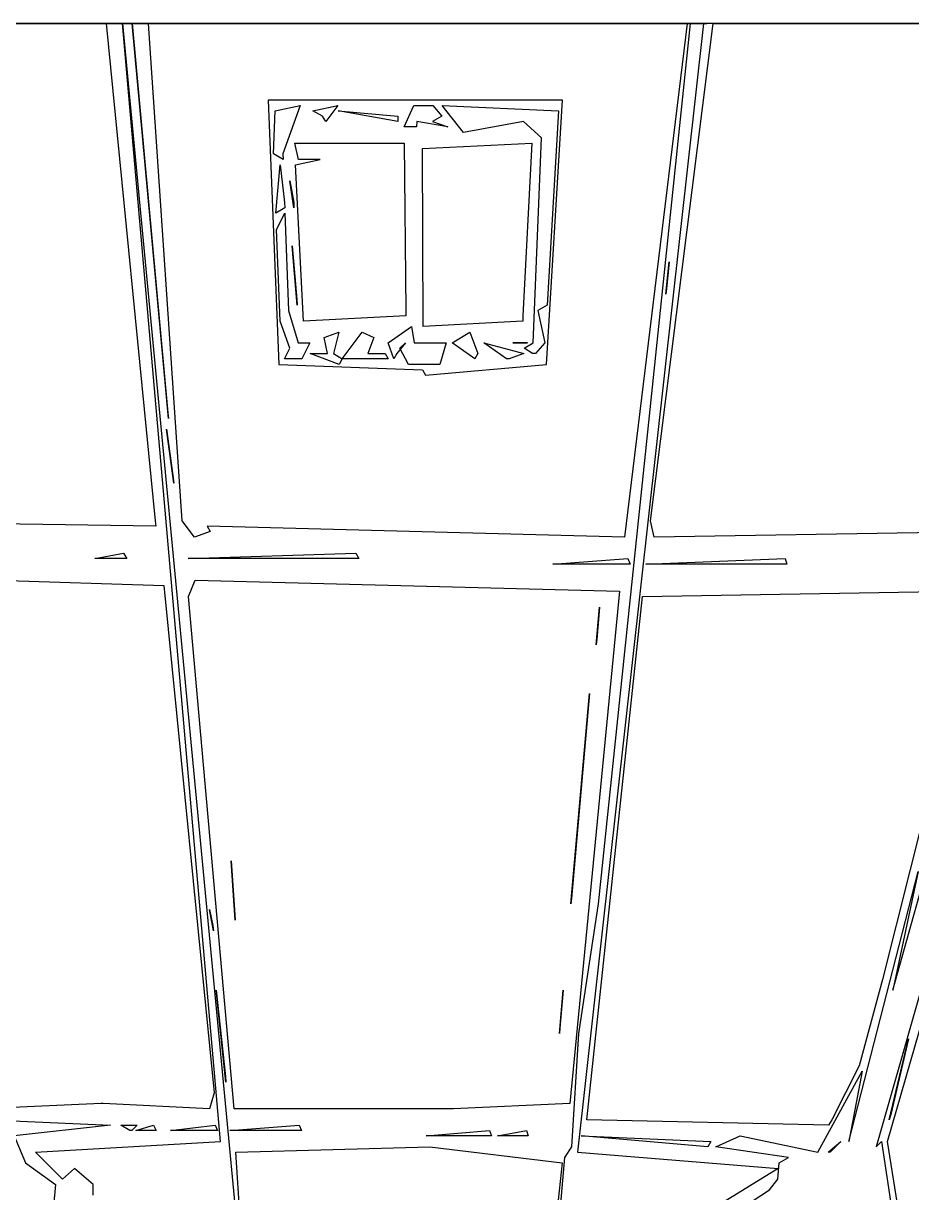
# Model space of a CAD drawing. Extents: x -11089 to 11068, y 2036 to 20000.
# Drawn here: x -2420 to 3518, y 12186 to 20000 of the extents above; entities that cross this region are included whole.
import ezdxf

# ---------------------------------------------------------------- set-up
doc = ezdxf.new("R2010")
doc.units = 0

msp = doc.modelspace()

# ---------------------------------------------------------------- linework, layer by layer
for p, q in [((-4578.9931, 20000, 1871.4286), (-1866.3194, 20000, 1871.4286)), ((-3689.2361, 20000, 2073.8095), (-1562.5, 20000, 2038.0952)), ((-2387.1528, 20000, 1895.2381), (-3559.0278, 20000, 1907.1429)), ((-1692.7083, 20000, 2228.5714), (-3276.9097, 20000, 2240.4762)), ((-2126.7361, 20000, 2121.4286), (-2777.7778, 20000, 2192.8571)), ((-2777.7778, 20000, 2192.8571), (-2170.1389, 20000, 2204.7619)), ((-2213.5417, 20000, 1907.1429), (-2408.8542, 20000, 1930.9524)), ((-2408.8542, 20000, 1930.9524), (-2322.0486, 20000, 1919.0476)), ((-2322.0486, 20000, 1919.0476), (-2387.1528, 20000, 1895.2381)), ((-2061.6319, 20000, 1942.8571), (-2213.5417, 20000, 1907.1429)), ((-2170.1389, 20000, 2204.7619), (-1584.2014, 20000, 2145.2381)), ((-1562.5, 20000, 2133.3333), (-2126.7361, 20000, 2121.4286)), ((-1822.9167, 20000, 1907.1429), (-2061.6319, 20000, 1942.8571)), ((-1888.0208, 20000, 2192.8571), (-2018.2292, 20000, 2204.7619)), ((-2018.2292, 20000, 2204.7619), (-1888.0208, 20000, 2204.7619)), ((-1605.9028, 20000, 2002.381), (-1974.8264, 20000, 1990.4762)), ((-1974.8264, 20000, 1990.4762), (-1866.3194, 20000, 1954.7619)), ((-1888.0208, 20000, 2204.7619), (-1888.0208, 20000, 2192.8571)), ((-1866.3194, 20000, 1954.7619), (-1388.8889, 20000, 1978.5714)), ((-1866.3194, 20000, 1871.4286), (-1537.9946, 16675.4808)), ((-1714.4097, 20000, 1942.8571), (-1822.9167, 20000, 1942.8571)), ((-1822.9167, 20000, 1942.8571), (-1822.9167, 20000, 1907.1429)), ((-1822.9167, 20000, 4204.7619), (-1627.6042, 20000, 4204.7619)), ((-1801.2153, 20000, 4204.7619), (-1822.9167, 20000, 4204.7619)), ((-1822.9167, 20000, 4228.5714), (-1649.3056, 20000, 4252.381)), ((-1649.3056, 20000, 4252.381), (-1822.9167, 20000, 4240.4762)), ((-1822.9167, 20000, 4240.4762), (-1822.9167, 20000, 4228.5714)), ((-1627.6042, 20000, 4204.7619), (-1801.2153, 20000, 4204.7619)), ((-1101.1681, 12528.8462), (-1757.8125, 20000, 1942.8571)), ((-1757.8125, 20000, 1942.8571), (-941.016, 11411.0577)), ((-1584.2014, 20000, 1895.2381), (-1714.4097, 20000, 1942.8571)), ((-1128.4722, 20000, 2121.4286), (-1714.4097, 20000, 2192.8571)), ((-1714.4097, 20000, 2192.8571), (-1106.7708, 20000, 2204.7619)), ((-1671.0069, 20000, 2264.2857), (-1692.7083, 20000, 2228.5714)), ((-1450.4822, 17360.5769), (-1692.7083, 20000, 1871.4286)), ((-1692.7083, 20000, 1871.4286), (-1453.4949, 17396.6346)), ((-1649.3056, 20000, 2228.5714), (-1671.0069, 20000, 2264.2857)), ((-1085.0694, 20000, 2228.5714), (-1649.3056, 20000, 2228.5714)), ((-1562.5, 20000, 2038.0952), (-1605.9028, 20000, 2002.381)), ((-1562.5, 20000, 1942.8571), (-1584.2014, 20000, 1895.2381)), ((-1357.0541, 16675.4808), (-1584.2014, 20000, 1859.5238)), ((-1584.2014, 20000, 1859.5238), (2018.2292, 20000, 1847.619)), ((-1584.2014, 20000, 2145.2381), (-1562.5, 20000, 2133.3333)), ((-368.9236, 20000, 1930.9524), (-1562.5, 20000, 1942.8571)), ((-1388.8889, 20000, 1978.5714), (-1519.0972, 20000, 2038.0952)), ((-1519.0972, 20000, 2038.0952), (-1367.1875, 20000, 2002.381)), ((-1410.5903, 20000, 4276.1905), (-1236.9792, 20000, 4276.1905)), ((-1388.8889, 20000, 4264.2857), (-1410.5903, 20000, 4276.1905)), ((-1388.8889, 20000, 4264.2857), (-1236.9792, 20000, 4276.1905)), ((-1367.1875, 20000, 4264.2857), (-1388.8889, 20000, 4264.2857)), ((-1236.9792, 20000, 4276.1905), (-1388.8889, 20000, 4264.2857)), ((-1367.1875, 20000, 2002.381), (-868.0556, 20000, 2026.1905)), ((-1236.9792, 20000, 4276.1905), (-1367.1875, 20000, 4264.2857)), ((-1128.4722, 20000, 4323.8095), (-1280.3819, 20000, 4335.7143)), ((-1280.3819, 20000, 4335.7143), (-1150.1736, 20000, 4335.7143)), ((-1150.1736, 20000, 4335.7143), (-1128.4722, 20000, 4323.8095)), ((-455.7292, 20000, 2121.4286), (-1128.4722, 20000, 2121.4286)), ((-1106.7708, 20000, 2204.7619), (-477.4306, 20000, 2133.3333)), ((-651.0417, 20000, 2169.0476), (-1085.0694, 20000, 2228.5714)), ((-868.0556, 20000, 2026.1905), (-802.9514, 20000, 2002.381)), ((-802.9514, 20000, 2002.381), (-868.0556, 20000, 1990.4762)), ((-868.0556, 20000, 1990.4762), (-781.25, 20000, 1978.5714)), ((-607.6389, 20000, 2073.8095), (-824.6528, 20000, 2073.8095)), ((-824.6528, 20000, 2073.8095), (-629.3403, 20000, 2085.7143)), ((-694.4444, 20000, 2002.381), (-802.9514, 20000, 2002.381)), ((-802.9514, 20000, 2002.381), (-716.1458, 20000, 2014.2857)), ((-781.25, 20000, 1978.5714), (-173.6111, 20000, 1966.6667)), ((-716.1458, 20000, 2550), (-781.25, 20000, 2466.6667)), ((-781.25, 20000, 2466.6667), (-629.3403, 20000, 2395.2381)), ((-737.8472, 20000, 2990.4762), (-759.5486, 20000, 2776.1905)), ((-759.5486, 20000, 2776.1905), (-694.4444, 20000, 2764.2857)), ((-672.7431, 20000, 2597.619), (-759.5486, 20000, 2573.8095)), ((-759.5486, 20000, 2573.8095), (-716.1458, 20000, 2550)), ((-672.7431, 20000, 3026.1905), (-737.8472, 20000, 2990.4762)), ((-716.1458, 20000, 2014.2857), (-694.4444, 20000, 2002.381)), ((-607.6389, 20000, 3192.8571), (-716.1458, 20000, 3145.2381)), ((-716.1458, 20000, 3145.2381), (-672.7431, 20000, 3026.1905)), ((-694.4444, 20000, 2764.2857), (-672.7431, 20000, 2597.619)), ((-607.6389, 20000, 3050), (-672.7431, 20000, 3097.619)), ((-672.7431, 20000, 3097.619), (-629.3403, 20000, 3133.3333)), ((-629.3403, 20000, 2216.6667), (-651.0417, 20000, 2169.0476)), ((-434.0278, 20000, 2407.1429), (-651.0417, 20000, 2419.0476)), ((-651.0417, 20000, 2419.0476), (-217.0139, 20000, 2419.0476)), ((-520.8333, 20000, 3311.9048), (-651.0417, 20000, 3276.1905)), ((-651.0417, 20000, 3276.1905), (-130.2083, 20000, 3252.381)), ((-542.5347, 20000, 2157.1429), (-629.3403, 20000, 2216.6667)), ((-629.3403, 20000, 2085.7143), (-607.6389, 20000, 2073.8095)), ((-629.3403, 20000, 2395.2381), (-390.625, 20000, 2383.3333)), ((-455.7292, 20000, 2835.7143), (-629.3403, 20000, 2835.7143)), ((-629.3403, 20000, 2835.7143), (-499.1319, 20000, 2871.4286)), ((-499.1319, 20000, 2871.4286), (-629.3403, 20000, 2895.2381)), ((-629.3403, 20000, 2895.2381), (-564.2361, 20000, 2919.0476)), ((-607.6389, 20000, 2942.8571), (-629.3403, 20000, 2978.5714)), ((-629.3403, 20000, 2978.5714), (-282.1181, 20000, 3002.381)), ((-629.3403, 20000, 3133.3333), (-564.2361, 20000, 3097.619)), ((694.4444, 20000, 3157.1429), (-607.6389, 20000, 3192.8571)), ((-390.625, 20000, 2383.3333), (-607.6389, 20000, 2371.4286)), ((-607.6389, 20000, 2371.4286), (-607.6389, 20000, 2240.4762)), ((-607.6389, 20000, 2240.4762), (-434.0278, 20000, 2216.6667)), ((-434.0278, 20000, 2692.8571), (-607.6389, 20000, 2692.8571)), ((-607.6389, 20000, 2692.8571), (-542.5347, 20000, 2716.6667)), ((-564.2361, 20000, 2919.0476), (-607.6389, 20000, 2942.8571)), ((-607.6389, 20000, 2942.8571), (-520.8333, 20000, 2942.8571)), ((-520.8333, 20000, 2942.8571), (-607.6389, 20000, 2942.8571)), ((-282.1181, 20000, 3050), (-607.6389, 20000, 3050)), ((-520.8333, 20000, 2323.8095), (-585.9375, 20000, 2335.7143)), ((-585.9375, 20000, 2335.7143), (-542.5347, 20000, 2371.4286)), ((-325.5208, 20000, 2621.4286), (-585.9375, 20000, 2657.1429)), ((-585.9375, 20000, 2657.1429), (-434.0278, 20000, 2692.8571)), ((-564.2361, 20000, 3097.619), (-585.9375, 20000, 3157.1429)), ((-585.9375, 20000, 3157.1429), (-390.625, 20000, 3157.1429)), ((-520.8333, 20000, 2228.5714), (-564.2361, 20000, 2264.2857)), ((-564.2361, 20000, 2264.2857), (-368.9236, 20000, 2288.0952)), ((-368.9236, 20000, 2502.381), (-564.2361, 20000, 2514.2857)), ((-564.2361, 20000, 2514.2857), (-368.9236, 20000, 2561.9048)), ((-542.5347, 20000, 2716.6667), (-564.2361, 20000, 2811.9048)), ((-564.2361, 20000, 2811.9048), (-455.7292, 20000, 2835.7143)), ((-455.7292, 20000, 3288.0952), (-564.2361, 20000, 3288.0952)), ((-564.2361, 20000, 3288.0952), (-477.4306, 20000, 3300)), ((-108.5069, 20000, 2109.5238), (-542.5347, 20000, 2157.1429)), ((-542.5347, 20000, 2371.4286), (-217.0139, 20000, 2347.619)), ((-303.8194, 20000, 2038.0952), (-520.8333, 20000, 2073.8095)), ((-520.8333, 20000, 2073.8095), (-108.5069, 20000, 2109.5238)), ((-412.3264, 20000, 2252.381), (-520.8333, 20000, 2228.5714)), ((-499.1319, 20000, 2311.9048), (-520.8333, 20000, 2323.8095)), ((65.1042, 20000, 3335.7143), (-520.8333, 20000, 3311.9048)), ((-282.1181, 20000, 2311.9048), (-499.1319, 20000, 2311.9048)), ((-499.1319, 20000, 2788.0952), (-390.625, 20000, 2800)), ((-390.625, 20000, 2800), (-499.1319, 20000, 2800)), ((-499.1319, 20000, 2800), (-499.1319, 20000, 2788.0952)), ((-477.4306, 20000, 2133.3333), (-455.7292, 20000, 2121.4286)), ((-477.4306, 20000, 3300), (-455.7292, 20000, 3288.0952)), ((-434.0278, 20000, 2216.6667), (-368.9236, 20000, 2264.2857)), ((-412.3264, 20000, 2407.1429), (-434.0278, 20000, 2407.1429)), ((-390.625, 20000, 2264.2857), (-412.3264, 20000, 2252.381)), ((-217.0139, 20000, 2419.0476), (-412.3264, 20000, 2407.1429)), ((21.7014, 20000, 2954.7619), (-412.3264, 20000, 2966.6667)), ((-412.3264, 20000, 2966.6667), (130.2083, 20000, 2954.7619)), ((-368.9236, 20000, 2288.0952), (-390.625, 20000, 2264.2857)), ((-282.1181, 20000, 2371.4286), (-390.625, 20000, 2383.3333)), ((-390.625, 20000, 2383.3333), (-217.0139, 20000, 2419.0476)), ((-282.1181, 20000, 3002.381), (-390.625, 20000, 3026.1905)), ((-390.625, 20000, 3026.1905), (-282.1181, 20000, 3050)), ((-390.625, 20000, 3157.1429), (-347.2222, 20000, 3121.4286)), ((-173.6111, 20000, 1966.6667), (-368.9236, 20000, 1930.9524)), ((1822.9167, 20000, 1930.9524), (-368.9236, 20000, 1930.9524)), ((-368.9236, 20000, 1930.9524), (-21.7014, 20000, 1990.4762)), ((-368.9236, 20000, 2264.2857), (-238.7153, 20000, 2264.2857)), ((-368.9236, 20000, 2561.9048), (-282.1181, 20000, 2526.1905)), ((-347.2222, 20000, 2514.2857), (-368.9236, 20000, 2502.381)), ((-195.3125, 20000, 2907.1429), (-368.9236, 20000, 2907.1429)), ((-368.9236, 20000, 2907.1429), (-260.4167, 20000, 2907.1429)), ((-282.1181, 20000, 2526.1905), (-347.2222, 20000, 2514.2857)), ((-347.2222, 20000, 3121.4286), (-282.1181, 20000, 3157.1429)), ((86.8056, 20000, 2740.4762), (-347.2222, 20000, 2740.4762)), ((-347.2222, 20000, 2740.4762), (108.5069, 20000, 2740.4762)), ((151.9097, 20000, 2633.3333), (-325.5208, 20000, 2621.4286)), ((-325.5208, 20000, 2657.1429), (-108.5069, 20000, 2657.1429)), ((-303.8194, 20000, 2657.1429), (-325.5208, 20000, 2657.1429)), ((2039.9306, 20000, 2050), (-303.8194, 20000, 2038.0952)), ((-217.0139, 20000, 2490.4762), (-303.8194, 20000, 2490.4762)), ((-303.8194, 20000, 2490.4762), (-195.3125, 20000, 2502.381)), ((-108.5069, 20000, 2657.1429), (-303.8194, 20000, 2657.1429)), ((-195.3125, 20000, 2228.5714), (-282.1181, 20000, 2204.7619)), ((-282.1181, 20000, 2204.7619), (-65.1042, 20000, 2228.5714)), ((-217.0139, 20000, 2347.619), (-282.1181, 20000, 2311.9048)), ((-260.4167, 20000, 2371.4286), (-282.1181, 20000, 2371.4286)), ((260.4167, 20000, 2478.5714), (-282.1181, 20000, 2550)), ((-282.1181, 20000, 2550), (86.8056, 20000, 2538.0952)), ((-282.1181, 20000, 3157.1429), (195.3125, 20000, 3133.3333)), ((-260.4167, 20000, 2907.1429), (-282.1181, 20000, 2883.3333)), ((-282.1181, 20000, 2883.3333), (-260.4167, 20000, 2871.4286)), ((-173.6111, 20000, 2288.0952), (-260.4167, 20000, 2311.9048)), ((-260.4167, 20000, 2311.9048), (-173.6111, 20000, 2323.8095)), ((-65.1042, 20000, 2395.2381), (-260.4167, 20000, 2371.4286)), ((108.5069, 20000, 2740.4762), (-260.4167, 20000, 2716.6667)), ((-260.4167, 20000, 2716.6667), (0, 20000, 2716.6667)), ((-260.4167, 20000, 2871.4286), (-195.3125, 20000, 2871.4286)), ((-195.3125, 20000, 2871.4286), (-260.4167, 20000, 2883.3333)), ((-260.4167, 20000, 2883.3333), (-195.3125, 20000, 2907.1429)), ((-260.4167, 20000, 3240.4762), (368.9236, 20000, 3240.4762)), ((-238.7153, 20000, 3240.4762), (-260.4167, 20000, 3240.4762)), ((-238.7153, 20000, 2264.2857), (-195.3125, 20000, 2228.5714)), ((-151.9097, 20000, 2228.5714), (-238.7153, 20000, 2264.2857)), ((-238.7153, 20000, 2264.2857), (-65.1042, 20000, 2252.381)), ((-130.2083, 20000, 3252.381), (-238.7153, 20000, 3240.4762)), ((-217.0139, 20000, 2419.0476), (-65.1042, 20000, 2395.2381)), ((-195.3125, 20000, 2502.381), (-217.0139, 20000, 2490.4762)), ((-108.5069, 20000, 3169.0476), (-217.0139, 20000, 3169.0476)), ((-217.0139, 20000, 3169.0476), (-130.2083, 20000, 3180.9524)), ((1041.6667, 20000, 1895.2381), (-173.6111, 20000, 1895.2381)), ((-173.6111, 20000, 1895.2381), (1019.9653, 20000, 1907.1429)), ((-65.1042, 20000, 2276.1905), (-173.6111, 20000, 2276.1905)), ((-173.6111, 20000, 2276.1905), (-173.6111, 20000, 2371.4286)), ((-173.6111, 20000, 2371.4286), (-21.7014, 20000, 2311.9048)), ((-173.6111, 20000, 2323.8095), (-151.9097, 20000, 2288.0952)), ((-151.9097, 20000, 2288.0952), (-173.6111, 20000, 2288.0952)), ((195.3125, 20000, 3073.8095), (-173.6111, 20000, 3073.8095)), ((-173.6111, 20000, 3073.8095), (21.7014, 20000, 3073.8095)), ((-173.6111, 20000, 3109.5238), (-21.7014, 20000, 3109.5238)), ((-151.9097, 20000, 3109.5238), (-173.6111, 20000, 3109.5238)), ((-43.4028, 20000, 2240.4762), (-151.9097, 20000, 2228.5714)), ((-21.7014, 20000, 3109.5238), (-151.9097, 20000, 3109.5238)), ((-130.2083, 20000, 3180.9524), (-108.5069, 20000, 3169.0476)), ((0, 20000, 2359.5238), (-108.5069, 20000, 2359.5238)), ((-108.5069, 20000, 2359.5238), (-21.7014, 20000, 2395.2381)), ((21.7014, 20000, 2585.7143), (-108.5069, 20000, 2585.7143)), ((-108.5069, 20000, 2585.7143), (0, 20000, 2597.619)), ((368.9236, 20000, 3240.4762), (-108.5069, 20000, 3276.1905)), ((-108.5069, 20000, 3276.1905), (802.9514, 20000, 3288.0952)), ((65.1042, 20000, 3038.0952), (-86.8056, 20000, 3038.0952)), ((-86.8056, 20000, 3038.0952), (-65.1042, 20000, 3026.1905)), ((-65.1042, 20000, 2228.5714), (-65.1042, 20000, 2192.8571)), ((-65.1042, 20000, 2192.8571), (173.6111, 20000, 2192.8571)), ((-65.1042, 20000, 2252.381), (-43.4028, 20000, 2240.4762)), ((-43.4028, 20000, 2288.0952), (-65.1042, 20000, 2276.1905)), ((-65.1042, 20000, 3026.1905), (65.1042, 20000, 3038.0952)), ((-21.7014, 20000, 2311.9048), (-43.4028, 20000, 2288.0952)), ((-43.4028, 20000, 2811.9048), (43.4028, 20000, 2811.9048)), ((-21.7014, 20000, 2811.9048), (-43.4028, 20000, 2811.9048)), ((-21.7014, 20000, 1990.4762), (607.6389, 20000, 1978.5714)), ((-21.7014, 20000, 2395.2381), (21.7014, 20000, 2371.4286)), ((43.4028, 20000, 2811.9048), (-21.7014, 20000, 2811.9048)), ((-21.7014, 20000, 2871.4286), (195.3125, 20000, 2895.2381)), ((0, 20000, 2883.3333), (-21.7014, 20000, 2871.4286)), ((303.8194, 20000, 2300), (0, 20000, 2288.0952)), ((0, 20000, 2288.0952), (238.7153, 20000, 2300)), ((21.7014, 20000, 2371.4286), (0, 20000, 2359.5238)), ((130.2083, 20000, 2407.1429), (0, 20000, 2407.1429)), ((0, 20000, 2407.1429), (108.5069, 20000, 2419.0476)), ((0, 20000, 2597.619), (21.7014, 20000, 2585.7143)), ((0, 20000, 2716.6667), (151.9097, 20000, 2645.2381)), ((195.3125, 20000, 2919.0476), (0, 20000, 2883.3333)), ((43.4028, 20000, 2990.4762), (21.7014, 20000, 2954.7619)), ((21.7014, 20000, 3073.8095), (43.4028, 20000, 3061.9048)), ((195.3125, 20000, 2859.5238), (43.4028, 20000, 2859.5238)), ((43.4028, 20000, 2859.5238), (195.3125, 20000, 2823.8095)), ((238.7153, 20000, 2954.7619), (43.4028, 20000, 2978.5714)), ((43.4028, 20000, 2978.5714), (173.6111, 20000, 2990.4762)), ((173.6111, 20000, 2990.4762), (43.4028, 20000, 2990.4762)), ((43.4028, 20000, 3061.9048), (195.3125, 20000, 3073.8095)), ((238.7153, 20000, 2300), (65.1042, 20000, 2347.619)), ((65.1042, 20000, 2347.619), (173.6111, 20000, 2395.2381)), ((802.9514, 20000, 3288.0952), (65.1042, 20000, 3335.7143)), ((86.8056, 20000, 2145.2381), (412.3264, 20000, 2169.0476)), ((412.3264, 20000, 2169.0476), (86.8056, 20000, 2157.1429)), ((86.8056, 20000, 2157.1429), (86.8056, 20000, 2145.2381)), ((86.8056, 20000, 2538.0952), (86.8056, 20000, 2573.8095)), ((86.8056, 20000, 2573.8095), (347.2222, 20000, 2526.1905)), ((195.3125, 20000, 2823.8095), (86.8056, 20000, 2800)), ((86.8056, 20000, 2800), (151.9097, 20000, 2788.0952)), ((151.9097, 20000, 2788.0952), (86.8056, 20000, 2740.4762)), ((108.5069, 20000, 2419.0476), (130.2083, 20000, 2407.1429)), ((130.2083, 20000, 2954.7619), (195.3125, 20000, 2919.0476)), ((151.9097, 20000, 2645.2381), (151.9097, 20000, 2633.3333)), ((260.4167, 20000, 2633.3333), (151.9097, 20000, 2633.3333)), ((151.9097, 20000, 2633.3333), (238.7153, 20000, 2645.2381)), ((195.3125, 20000, 2895.2381), (151.9097, 20000, 2954.7619)), ((151.9097, 20000, 2954.7619), (238.7153, 20000, 2954.7619)), ((282.1181, 20000, 1990.4762), (173.6111, 20000, 1990.4762)), ((173.6111, 20000, 1990.4762), (564.2361, 20000, 2002.381)), ((173.6111, 20000, 2192.8571), (195.3125, 20000, 2252.381)), ((303.8194, 20000, 2264.2857), (173.6111, 20000, 2264.2857)), ((173.6111, 20000, 2264.2857), (282.1181, 20000, 2276.1905)), ((173.6111, 20000, 2395.2381), (347.2222, 20000, 2359.5238)), ((282.1181, 20000, 2764.2857), (173.6111, 20000, 2788.0952)), ((173.6111, 20000, 2788.0952), (195.3125, 20000, 2859.5238)), ((325.5208, 20000, 2657.1429), (173.6111, 20000, 2657.1429)), ((173.6111, 20000, 2657.1429), (303.8194, 20000, 2669.0476)), ((195.3125, 20000, 2252.381), (390.625, 20000, 2228.5714)), ((195.3125, 20000, 3133.3333), (282.1181, 20000, 3169.0476)), ((260.4167, 20000, 2728.5714), (195.3125, 20000, 2752.381)), ((195.3125, 20000, 2752.381), (260.4167, 20000, 2740.4762)), ((238.7153, 20000, 2645.2381), (260.4167, 20000, 2633.3333)), ((347.2222, 20000, 2359.5238), (260.4167, 20000, 2347.619)), ((260.4167, 20000, 2347.619), (303.8194, 20000, 2311.9048)), ((347.2222, 20000, 2526.1905), (260.4167, 20000, 2490.4762)), ((260.4167, 20000, 2490.4762), (260.4167, 20000, 2478.5714)), ((282.1181, 20000, 3169.0476), (260.4167, 20000, 3073.8095)), ((260.4167, 20000, 3073.8095), (303.8194, 20000, 3133.3333)), ((368.9236, 20000, 2942.8571), (260.4167, 20000, 2871.4286)), ((260.4167, 20000, 2871.4286), (347.2222, 20000, 2835.7143)), ((260.4167, 20000, 2740.4762), (260.4167, 20000, 2728.5714)), ((303.8194, 20000, 1990.4762), (282.1181, 20000, 1990.4762)), ((282.1181, 20000, 2276.1905), (303.8194, 20000, 2264.2857)), ((347.2222, 20000, 2835.7143), (282.1181, 20000, 2764.2857)), ((564.2361, 20000, 2002.381), (303.8194, 20000, 1990.4762)), ((303.8194, 20000, 2311.9048), (303.8194, 20000, 2300)), ((303.8194, 20000, 3133.3333), (781.25, 20000, 3169.0476)), ((434.0278, 20000, 2859.5238), (303.8194, 20000, 2907.1429)), ((303.8194, 20000, 2907.1429), (520.8333, 20000, 2930.9524)), ((303.8194, 20000, 2669.0476), (325.5208, 20000, 2657.1429)), ((434.0278, 20000, 3038.0952), (303.8194, 20000, 3038.0952)), ((303.8194, 20000, 3038.0952), (325.5208, 20000, 3026.1905)), ((347.2222, 20000, 2704.7619), (325.5208, 20000, 2788.0952)), ((325.5208, 20000, 2788.0952), (390.625, 20000, 2835.7143)), ((390.625, 20000, 2835.7143), (325.5208, 20000, 2847.619)), ((325.5208, 20000, 2847.619), (434.0278, 20000, 2859.5238)), ((325.5208, 20000, 3026.1905), (434.0278, 20000, 3038.0952)), ((824.6528, 20000, 3252.381), (347.2222, 20000, 3216.6667)), ((347.2222, 20000, 3216.6667), (824.6528, 20000, 3180.9524)), ((585.9375, 20000, 2359.5238), (347.2222, 20000, 2371.4286)), ((347.2222, 20000, 2371.4286), (499.1319, 20000, 2430.9524)), ((434.0278, 20000, 2490.4762), (347.2222, 20000, 2502.381)), ((347.2222, 20000, 2502.381), (585.9375, 20000, 2502.381)), ((607.6389, 20000, 2680.9524), (347.2222, 20000, 2704.7619)), ((520.8333, 20000, 2930.9524), (368.9236, 20000, 2942.8571)), ((390.625, 20000, 2228.5714), (434.0278, 20000, 2264.2857)), ((390.625, 20000, 2966.6667), (499.1319, 20000, 2966.6667)), ((499.1319, 20000, 2966.6667), (390.625, 20000, 2978.5714)), ((390.625, 20000, 2978.5714), (390.625, 20000, 2966.6667)), ((520.8333, 20000, 2276.1905), (412.3264, 20000, 2276.1905)), ((412.3264, 20000, 2276.1905), (499.1319, 20000, 2288.0952)), ((477.4306, 20000, 2323.8095), (412.3264, 20000, 2323.8095)), ((412.3264, 20000, 2323.8095), (499.1319, 20000, 2323.8095)), ((434.0278, 20000, 2264.2857), (520.8333, 20000, 2252.381)), ((455.7292, 20000, 2490.4762), (434.0278, 20000, 2490.4762)), ((499.1319, 20000, 2454.7619), (455.7292, 20000, 2466.6667)), ((455.7292, 20000, 2466.6667), (607.6389, 20000, 2466.6667)), ((585.9375, 20000, 2502.381), (455.7292, 20000, 2490.4762)), ((651.0417, 20000, 2800), (455.7292, 20000, 2811.9048)), ((455.7292, 20000, 2811.9048), (499.1319, 20000, 2800)), ((499.1319, 20000, 2323.8095), (477.4306, 20000, 2323.8095)), ((564.2361, 20000, 2395.2381), (477.4306, 20000, 2383.3333)), ((477.4306, 20000, 2383.3333), (607.6389, 20000, 2371.4286)), ((933.1597, 20000, 2526.1905), (477.4306, 20000, 2561.9048)), ((477.4306, 20000, 2561.9048), (1063.3681, 20000, 2573.8095)), ((520.8333, 20000, 2252.381), (499.1319, 20000, 2204.7619)), ((499.1319, 20000, 2204.7619), (564.2361, 20000, 2276.1905)), ((499.1319, 20000, 2288.0952), (520.8333, 20000, 2276.1905)), ((499.1319, 20000, 2430.9524), (564.2361, 20000, 2395.2381)), ((520.8333, 20000, 2454.7619), (499.1319, 20000, 2454.7619)), ((585.9375, 20000, 2645.2381), (499.1319, 20000, 2657.1429)), ((499.1319, 20000, 2657.1429), (607.6389, 20000, 2680.9524)), ((499.1319, 20000, 2800), (520.8333, 20000, 2788.0952)), ((607.6389, 20000, 2466.6667), (520.8333, 20000, 2454.7619)), ((520.8333, 20000, 2788.0952), (651.0417, 20000, 2800)), ((868.0556, 20000, 2847.619), (542.5347, 20000, 2847.619)), ((542.5347, 20000, 2847.619), (976.5625, 20000, 2847.619)), ((1063.3681, 20000, 2633.3333), (542.5347, 20000, 2621.4286)), ((542.5347, 20000, 2621.4286), (585.9375, 20000, 2645.2381)), ((542.5347, 20000, 2752.381), (737.8472, 20000, 2740.4762)), ((564.2361, 20000, 2752.381), (542.5347, 20000, 2752.381)), ((564.2361, 20000, 2276.1905), (868.0556, 20000, 2240.4762)), ((672.7431, 20000, 2335.7143), (564.2361, 20000, 2335.7143)), ((564.2361, 20000, 2335.7143), (651.0417, 20000, 2347.619)), ((737.8472, 20000, 2740.4762), (564.2361, 20000, 2752.381)), ((868.0556, 20000, 2240.4762), (585.9375, 20000, 2157.1429)), ((585.9375, 20000, 2157.1429), (607.6389, 20000, 2145.2381)), ((607.6389, 20000, 2371.4286), (585.9375, 20000, 2359.5238)), ((672.7431, 20000, 2442.8571), (585.9375, 20000, 2442.8571)), ((585.9375, 20000, 2442.8571), (759.5486, 20000, 2454.7619)), ((585.9375, 20000, 3061.9048), (716.1458, 20000, 3061.9048)), ((607.6389, 20000, 3061.9048), (585.9375, 20000, 3061.9048)), ((607.6389, 20000, 1978.5714), (781.25, 20000, 2014.2857)), ((607.6389, 20000, 2145.2381), (1171.875, 20000, 2180.9524)), ((737.8472, 20000, 2335.7143), (607.6389, 20000, 2359.5238)), ((607.6389, 20000, 2359.5238), (889.7569, 20000, 2395.2381)), ((954.8611, 20000, 2490.4762), (607.6389, 20000, 2490.4762)), ((607.6389, 20000, 2490.4762), (781.25, 20000, 2502.381)), ((716.1458, 20000, 3061.9048), (607.6389, 20000, 3061.9048)), ((1150.1736, 20000, 3121.4286), (629.3403, 20000, 3109.5238)), ((629.3403, 20000, 3109.5238), (1063.3681, 20000, 3085.7143)), ((651.0417, 20000, 2347.619), (672.7431, 20000, 2335.7143)), ((716.1458, 20000, 2264.2857), (672.7431, 20000, 2323.8095)), ((672.7431, 20000, 2323.8095), (737.8472, 20000, 2335.7143)), ((694.4444, 20000, 2442.8571), (672.7431, 20000, 2442.8571)), ((824.6528, 20000, 3180.9524), (694.4444, 20000, 3157.1429)), ((759.5486, 20000, 2454.7619), (694.4444, 20000, 2442.8571)), ((781.25, 20000, 2502.381), (694.4444, 20000, 2526.1905)), ((694.4444, 20000, 2526.1905), (998.2639, 20000, 2514.2857)), ((889.7569, 20000, 2609.5238), (694.4444, 20000, 2609.5238)), ((694.4444, 20000, 2609.5238), (868.0556, 20000, 2621.4286)), ((824.6528, 20000, 2300), (716.1458, 20000, 2264.2857)), ((824.6528, 20000, 2157.1429), (716.1458, 20000, 2169.0476)), ((716.1458, 20000, 2169.0476), (802.9514, 20000, 2216.6667)), ((1085.0694, 20000, 3157.1429), (737.8472, 20000, 3133.3333)), ((737.8472, 20000, 3133.3333), (1150.1736, 20000, 3121.4286)), ((976.5625, 20000, 2847.619), (737.8472, 20000, 2811.9048)), ((737.8472, 20000, 2811.9048), (976.5625, 20000, 2811.9048)), ((954.8611, 20000, 2442.8571), (759.5486, 20000, 2442.8571)), ((759.5486, 20000, 2442.8571), (933.1597, 20000, 2454.7619)), ((781.25, 20000, 2014.2857), (2061.6319, 20000, 2038.0952)), ((781.25, 20000, 3169.0476), (1085.0694, 20000, 3157.1429)), ((911.4583, 20000, 2359.5238), (802.9514, 20000, 2335.7143)), ((802.9514, 20000, 2335.7143), (998.2639, 20000, 2288.0952)), ((802.9514, 20000, 2216.6667), (889.7569, 20000, 2192.8571)), ((802.9514, 20000, 3050), (933.1597, 20000, 3050)), ((824.6528, 20000, 3061.9048), (802.9514, 20000, 3050)), ((1063.3681, 20000, 2264.2857), (824.6528, 20000, 2300)), ((1106.7708, 20000, 3240.4762), (824.6528, 20000, 3252.381)), ((868.0556, 20000, 2192.8571), (824.6528, 20000, 2157.1429)), ((933.1597, 20000, 3050), (824.6528, 20000, 3061.9048)), ((1019.9653, 20000, 3192.8571), (824.6528, 20000, 3204.7619)), ((824.6528, 20000, 3204.7619), (1106.7708, 20000, 3192.8571)), ((933.1597, 20000, 2204.7619), (846.3542, 20000, 2228.5714)), ((846.3542, 20000, 2228.5714), (1019.9653, 20000, 2228.5714)), ((998.2639, 20000, 2252.381), (846.3542, 20000, 2264.2857)), ((846.3542, 20000, 2264.2857), (976.5625, 20000, 2264.2857)), ((998.2639, 20000, 2764.2857), (846.3542, 20000, 2752.381)), ((846.3542, 20000, 2752.381), (1041.6667, 20000, 2752.381)), ((2148.4375, 20000, 2002.381), (868.0556, 20000, 1990.4762)), ((868.0556, 20000, 1990.4762), (1193.5764, 20000, 1954.7619)), ((1171.875, 20000, 2180.9524), (868.0556, 20000, 2157.1429)), ((868.0556, 20000, 2157.1429), (933.1597, 20000, 2204.7619)), ((889.7569, 20000, 2192.8571), (868.0556, 20000, 2192.8571)), ((868.0556, 20000, 2621.4286), (889.7569, 20000, 2609.5238)), ((998.2639, 20000, 2883.3333), (868.0556, 20000, 2847.619)), ((889.7569, 20000, 2395.2381), (911.4583, 20000, 2359.5238)), ((889.7569, 20000, 3300), (1019.9653, 20000, 3300)), ((911.4583, 20000, 3300), (889.7569, 20000, 3300)), ((1019.9653, 20000, 2311.9048), (911.4583, 20000, 2323.8095)), ((911.4583, 20000, 2323.8095), (1171.875, 20000, 2347.619)), ((1063.3681, 20000, 2609.5238), (911.4583, 20000, 2609.5238)), ((911.4583, 20000, 2609.5238), (1041.6667, 20000, 2621.4286)), ((1019.9653, 20000, 2716.6667), (911.4583, 20000, 2716.6667)), ((911.4583, 20000, 2716.6667), (1019.9653, 20000, 2716.6667)), ((1019.9653, 20000, 3300), (911.4583, 20000, 3300)), ((998.2639, 20000, 2371.4286), (933.1597, 20000, 2419.0476)), ((933.1597, 20000, 2419.0476), (1128.4722, 20000, 2419.0476)), ((933.1597, 20000, 2454.7619), (954.8611, 20000, 2442.8571)), ((998.2639, 20000, 2454.7619), (933.1597, 20000, 2466.6667)), ((933.1597, 20000, 2466.6667), (1041.6667, 20000, 2478.5714)), ((1063.3681, 20000, 2573.8095), (933.1597, 20000, 2538.0952)), ((933.1597, 20000, 2538.0952), (933.1597, 20000, 2526.1905)), ((976.5625, 20000, 2490.4762), (954.8611, 20000, 2490.4762)), ((976.5625, 20000, 2264.2857), (998.2639, 20000, 2252.381)), ((998.2639, 20000, 2514.2857), (976.5625, 20000, 2490.4762)), ((1085.0694, 20000, 3014.2857), (976.5625, 20000, 2990.4762)), ((976.5625, 20000, 2990.4762), (1085.0694, 20000, 2954.7619)), ((976.5625, 20000, 2811.9048), (998.2639, 20000, 2764.2857)), ((998.2639, 20000, 2288.0952), (1019.9653, 20000, 2311.9048)), ((1063.3681, 20000, 2383.3333), (998.2639, 20000, 2371.4286)), ((1019.9653, 20000, 2454.7619), (998.2639, 20000, 2454.7619)), ((1041.6667, 20000, 2847.619), (998.2639, 20000, 2883.3333)), ((1019.9653, 20000, 1907.1429), (1041.6667, 20000, 1895.2381)), ((1019.9653, 20000, 2228.5714), (1063.3681, 20000, 2264.2857)), ((1171.875, 20000, 2347.619), (1019.9653, 20000, 2347.619)), ((1019.9653, 20000, 2347.619), (1063.3681, 20000, 2383.3333)), ((1019.9653, 20000, 2145.2381), (1171.875, 20000, 2157.1429)), ((1041.6667, 20000, 2145.2381), (1019.9653, 20000, 2145.2381)), ((1041.6667, 20000, 2478.5714), (1019.9653, 20000, 2454.7619)), ((1063.3681, 20000, 3085.7143), (1019.9653, 20000, 3050)), ((1019.9653, 20000, 3050), (1085.0694, 20000, 3014.2857)), ((1041.6667, 20000, 2752.381), (1019.9653, 20000, 2716.6667)), ((1019.9653, 20000, 2716.6667), (1063.3681, 20000, 2633.3333)), ((1041.6667, 20000, 3192.8571), (1019.9653, 20000, 3192.8571)), ((1171.875, 20000, 2157.1429), (1041.6667, 20000, 2145.2381)), ((1041.6667, 20000, 2621.4286), (1063.3681, 20000, 2609.5238)), ((1085.0694, 20000, 2954.7619), (1041.6667, 20000, 2847.619)), ((1106.7708, 20000, 3192.8571), (1041.6667, 20000, 3192.8571)), ((1215.2778, 20000, 3169.0476), (1106.7708, 20000, 3240.4762)), ((1388.8889, 20000, 1895.2381), (1128.4722, 20000, 1895.2381)), ((1128.4722, 20000, 1895.2381), (1367.1875, 20000, 1907.1429)), ((1128.4722, 20000, 2419.0476), (1193.5764, 20000, 2466.6667)), ((1193.5764, 20000, 2466.6667), (1150.1736, 20000, 2502.381)), ((1150.1736, 20000, 2502.381), (1215.2778, 20000, 2669.0476)), ((1215.2778, 20000, 2669.0476), (1150.1736, 20000, 2704.7619)), ((1150.1736, 20000, 2704.7619), (1215.2778, 20000, 2800)), ((1193.5764, 20000, 1954.7619), (1671.0069, 20000, 1978.5714)), ((1215.2778, 20000, 2800), (1215.2778, 20000, 3169.0476)), ((1280.3819, 20000, 4430.9524), (1388.8889, 20000, 4442.8571)), ((1302.0833, 20000, 4442.8571), (1280.3819, 20000, 4430.9524)), ((2126.7361, 20000, 1942.8571), (1284.0597, 12456.7308)), ((1388.8889, 20000, 4442.8571), (1302.0833, 20000, 4442.8571)), ((1367.1875, 20000, 1907.1429), (1388.8889, 20000, 1895.2381)), ((1424.404, 14115.3846), (2039.9306, 20000, 1859.5238)), ((2018.2292, 20000, 1847.619), (1599.9245, 16567.3077)), ((1671.0069, 20000, 1978.5714), (1757.8125, 20000, 1942.8571)), ((1757.8125, 20000, 1942.8571), (1888.0208, 20000, 1978.5714)), ((1773.2174, 16675.4808), (2191.8403, 20000, 1847.619)), ((2039.9306, 20000, 1895.2381), (1822.9167, 20000, 1930.9524)), ((1888.0208, 20000, 1978.5714), (2039.9306, 20000, 1907.1429)), ((2170.1389, 20000, 1978.5714), (2039.9306, 20000, 2050)), ((2039.9306, 20000, 1859.5238), (2083.3333, 20000, 1835.7143)), ((2039.9306, 20000, 1907.1429), (2039.9306, 20000, 1895.2381)), ((2061.6319, 20000, 2038.0952), (2148.4375, 20000, 2002.381)), ((2083.3333, 20000, 1835.7143), (2126.7361, 20000, 1942.8571)), ((2083.3333, 20000, 1645.2381), (2083.3333, 20000, 1716.6667)), ((2083.3333, 20000, 1716.6667), (2083.3333, 20000, 1657.1429)), ((2083.3333, 20000, 1657.1429), (2083.3333, 20000, 1645.2381)), ((2256.9444, 20000, 1990.4762), (2170.1389, 20000, 1978.5714)), ((2191.8403, 20000, 1847.619), (4926.2153, 20000, 1871.4286)), ((2712.6736, 20000, 2085.7143), (2191.8403, 20000, 2050)), ((2191.8403, 20000, 2050), (3320.3125, 20000, 2026.1905)), ((2300.3472, 20000, 1942.8571), (2256.9444, 20000, 1990.4762)), ((2430.5556, 20000, 1942.8571), (2300.3472, 20000, 1942.8571)), ((2517.3611, 20000, 1990.4762), (2430.5556, 20000, 1942.8571)), ((2582.4653, 20000, 1907.1429), (2473.9583, 20000, 1930.9524)), ((2473.9583, 20000, 1930.9524), (2517.3611, 20000, 1990.4762)), ((4861.1111, 20000, 1930.9524), (2582.4653, 20000, 1907.1429)), ((3125, 20000, 2085.7143), (2712.6736, 20000, 2085.7143)), ((2907.9861, 20000, 4728.5714), (3038.1944, 20000, 4728.5714)), ((2929.6875, 20000, 4728.5714), (2907.9861, 20000, 4728.5714)), ((3515.625, 20000, 1978.5714), (2929.6875, 20000, 1978.5714)), ((2929.6875, 20000, 1978.5714), (3407.1181, 20000, 1954.7619)), ((3038.1944, 20000, 4728.5714), (2929.6875, 20000, 4728.5714)), ((3450.5208, 20000, 2073.8095), (3125, 20000, 2050)), ((3125, 20000, 2050), (3125, 20000, 2085.7143)), ((5425.3472, 20000, 1919.0476), (3280.4414, 12492.7885)), ((3320.3125, 20000, 2026.1905), (3342.0139, 20000, 2014.2857)), ((3342.0139, 20000, 2014.2857), (5034.7222, 20000, 2014.2857)), ((5143.2292, 20000, 2061.9048), (3363.7153, 20000, 2085.7143)), ((3363.7153, 20000, 2085.7143), (3450.5208, 20000, 2073.8095)), ((3407.1181, 20000, 1954.7619), (3428.8194, 20000, 1942.8571)), ((3428.8194, 20000, 1942.8571), (3428.8194, 20000, 1978.5714)), ((3428.8194, 20000, 1978.5714), (3515.625, 20000, 1978.5714)), ((1184.1655, 19487.9808), (-782.3951, 19487.9808)), ((-782.3951, 19487.9808), (-711.4613, 17721.1538)), ((1076.8062, 17721.1538), (1184.1655, 19487.9808)), ((-747.1642, 19127.4038), (-737.3647, 19415.8654)), ((-737.3647, 19415.8654), (-569.8806, 19451.9231)), ((-569.8806, 19451.9231), (-684.9005, 19127.4038)), ((-484.5539, 19415.8654), (-316.6003, 19451.9231)), ((-420.5687, 19379.8077), (-484.5539, 19415.8654)), ((-398.7969, 19343.75), (-420.5687, 19379.8077)), ((-316.6003, 19451.9231), (-398.7969, 19343.75)), ((83.9572, 19343.75), (-316.0134, 19415.8654)), ((-316.0134, 19415.8654), (84.1137, 19379.8077)), ((84.1137, 19379.8077), (83.9572, 19343.75)), ((125.7011, 19307.6923), (189.9602, 19451.9231)), ((189.9602, 19451.9231), (316.6003, 19451.9231)), ((378.5119, 19379.8077), (314.8397, 19343.75)), ((316.6003, 19451.9231), (378.5119, 19379.8077)), ((522.7765, 19271.6346), (379.9204, 19451.9231)), ((379.9204, 19451.9231), (1158.7159, 19415.8654)), ((1158.7159, 19415.8654), (1081.2482, 18117.7885)), ((209.5019, 19307.6923), (125.7011, 19307.6923)), ((209.8931, 19343.75), (209.5019, 19307.6923)), ((419.0037, 19307.6923), (209.8931, 19343.75)), ((314.8397, 19343.75), (419.0037, 19307.6923)), ((923.5297, 19343.75), (522.7765, 19271.6346)), ((1043.5968, 19235.5769), (923.5297, 19343.75)), ((988.6443, 17865.3846), (1043.5968, 19235.5769)), ((-580.0322, 19091.3462), (-604.1515, 19199.5192)), ((-604.1515, 19199.5192), (124.9969, 19199.5192)), ((124.9969, 19199.5192), (137.3395, 18081.7308)), ((249.5242, 19163.4615), (979.1421, 19199.5192)), ((253.5333, 17973.5577), (249.5242, 19163.4615)), ((979.1421, 19199.5192), (920.298, 18045.6731)), ((-683.6094, 19091.3462), (-747.1642, 19127.4038)), ((-684.9005, 19127.4038), (-683.6094, 19091.3462)), ((-599.613, 19055.2885), (-435.0242, 19091.3462)), ((-435.0242, 19091.3462), (-580.0322, 19091.3462)), ((-731.6707, 18730.7692), (-702.9946, 19055.2885)), ((-702.9946, 19055.2885), (-673.2804, 18802.8846)), ((-547.1671, 18009.6154), (-599.613, 19055.2885)), ((-610.8993, 18766.8269), (-637.327, 18947.1154)), ((-637.327, 18947.1154), (-612.0731, 18802.8846)), ((-671.9892, 18766.8269), (-731.6707, 18730.7692)), ((-673.2804, 18802.8846), (-671.9892, 18766.8269)), ((-612.0731, 18802.8846), (-610.8993, 18766.8269)), ((-727.4452, 18622.5962), (-670.6981, 18730.7692)), ((-670.6981, 18730.7692), (-647.4578, 18081.7308)), ((-703.5006, 18009.6154), (-727.4452, 18622.5962)), ((-589.7718, 18117.7885), (-622.7725, 18514.4231)), ((-622.7725, 18514.4231), (-590.9455, 18153.8462)), ((1875.0443, 18189.9038), (1897.3456, 18406.25)), ((1897.3456, 18406.25), (1878.7612, 18225.9615)), ((1878.7612, 18225.9615), (1875.0443, 18189.9038)), ((-590.9455, 18153.8462), (-589.7718, 18117.7885)), ((-647.4578, 18081.7308), (-581.5555, 17865.3846)), ((137.3395, 18081.7308), (137.0657, 18045.6731)), ((1081.2482, 18117.7885), (1020.2365, 18081.7308)), ((1020.2365, 18081.7308), (1066.1851, 17865.3846)), ((-638.4199, 17829.3269), (-703.5006, 18009.6154)), ((137.0657, 18045.6731), (-547.1671, 18009.6154)), ((19.3852, 17865.3846), (175.523, 17973.5577)), ((175.523, 17973.5577), (193.8518, 17865.3846)), ((918.4591, 18009.6154), (253.5333, 17973.5577)), ((920.298, 18045.6731), (918.4591, 18009.6154)), ((-407.9105, 17901.4423), (-311.4149, 17937.5)), ((-386.1387, 17793.2692), (-407.9105, 17901.4423)), ((-311.4149, 17937.5), (-347.5248, 17793.2692)), ((-289.0171, 17757.2115), (-155.7075, 17937.5)), ((-155.7075, 17937.5), (-77.6972, 17901.4423)), ((-77.6972, 17901.4423), (-115.8416, 17793.2692)), ((445.8592, 17865.3846), (564.4396, 17937.5)), ((564.4396, 17937.5), (617.8218, 17793.2692)), ((-674.3733, 17757.2115), (-638.4199, 17829.3269)), ((-581.5555, 17865.3846), (-504.0148, 17865.3846)), ((-504.0148, 17865.3846), (-540.5941, 17793.2692)), ((57.8034, 17757.2115), (19.3852, 17865.3846)), ((135.6963, 17865.3846), (77.2277, 17793.2692)), ((96.7303, 17829.3269), (135.6963, 17865.3846)), ((153.8295, 17721.1538), (96.7303, 17829.3269)), ((193.8518, 17865.3846), (407.0888, 17865.3846)), ((407.0888, 17865.3846), (365.345, 17721.1538)), ((597.302, 17757.2115), (445.8592, 17865.3846)), ((809.2479, 17757.2115), (659.0962, 17865.3846)), ((659.0962, 17865.3846), (926.7328, 17793.2692)), ((930.4888, 17865.3846), (852.9481, 17865.3846)), ((852.9481, 17865.3846), (949.874, 17865.3846)), ((928.6108, 17829.3269), (988.6443, 17865.3846)), ((984.6536, 17793.2692), (928.6108, 17829.3269)), ((949.874, 17865.3846), (930.4888, 17865.3846)), ((1066.1851, 17865.3846), (1003.9605, 17793.2692)), ((-558.7664, 17757.2115), (-674.3733, 17757.2115)), ((-540.5941, 17793.2692), (-558.7664, 17757.2115)), ((-307.6589, 17721.1538), (-501.9803, 17793.2692)), ((-501.9803, 17793.2692), (-386.1387, 17793.2692)), ((-347.5248, 17793.2692), (-289.0171, 17757.2115)), ((-289.0171, 17757.2115), (-307.6589, 17721.1538)), ((19.2678, 17757.2115), (-289.0171, 17757.2115)), ((-115.8416, 17793.2692), (0, 17793.2692)), ((0, 17793.2692), (19.2678, 17757.2115)), ((77.2277, 17793.2692), (57.8034, 17757.2115)), ((617.8218, 17793.2692), (597.302, 17757.2115)), ((828.5157, 17757.2115), (809.2479, 17757.2115)), ((926.7328, 17793.2692), (828.5157, 17757.2115)), ((1003.9605, 17793.2692), (984.6536, 17793.2692)), ((-711.4613, 17721.1538), (249.4642, 17685.0962)), ((365.345, 17721.1538), (153.8295, 17721.1538)), ((249.4642, 17685.0962), (268.1061, 17649.0385)), ((268.1061, 17649.0385), (1076.8062, 17721.1538)), ((-1453.4949, 17396.6346), (-1450.4822, 17360.5769)), ((-1414.3306, 16927.8846), (-1463.2161, 17288.4615)), ((-1463.2161, 17288.4615), (-1417.3433, 16963.9423)), ((-1417.3433, 16963.9423), (-1414.3306, 16927.8846)), ((-1534.669, 16639.4231), (-3745.4693, 16675.4808)), ((-1537.9946, 16675.4808), (-1534.669, 16639.4231)), ((-1276.3442, 16567.3077), (-1357.0541, 16675.4808)), ((1797.6679, 16567.3077), (1773.2174, 16675.4808)), ((-1171.0273, 16603.3654), (-1276.3442, 16567.3077)), ((1599.9245, 16567.3077), (-1191.6254, 16639.4231)), ((-1191.6254, 16639.4231), (-1171.0273, 16603.3654)), ((4035.5402, 16603.3654), (1797.6679, 16567.3077)), ((-1942.3995, 16423.0769), (-1750.2118, 16459.1346)), ((-1728.5574, 16423.0769), (-1942.3995, 16423.0769)), ((-1750.2118, 16459.1346), (-1728.5574, 16423.0769)), ((-1318.6932, 16423.0769), (-196.4523, 16459.1346)), ((-178.2018, 16423.0769), (-1318.6932, 16423.0769)), ((-196.4523, 16459.1346), (-178.2018, 16423.0769)), ((1120.2064, 16387.0192), (1621.6363, 16423.0769)), ((1621.6363, 16423.0769), (1635.857, 16387.0192)), ((1742.5433, 16387.0192), (2673.0268, 16423.0769)), ((2673.0268, 16423.0769), (2684.9391, 16387.0192)), ((1635.857, 16387.0192), (1120.2064, 16387.0192)), ((2684.9391, 16387.0192), (1742.5433, 16387.0192)), ((-3646.7776, 16314.9038), (-1480.4625, 16242.7885)), ((-1315.9727, 16170.6731), (-1271.7849, 16278.8462)), ((-1271.7849, 16278.8462), (1565.1031, 16206.7308)), ((-1480.4625, 16242.7885), (-1143.6371, 12853.3654)), ((1565.1031, 16206.7308), (1234.3004, 12781.25)), ((1719.5377, 16170.6731), (3921.5505, 16206.7308)), ((-1009.5476, 12745.1923), (-1315.9727, 16170.6731)), ((1347.6145, 12673.0769), (1719.5377, 16170.6731)), ((1409.9225, 15846.1538), (1432.3804, 16098.5577)), ((1432.3804, 16098.5577), (1413.1308, 15882.2115)), ((3357.883, 12528.8462), (4394.3017, 16134.6154)), ((1413.1308, 15882.2115), (1409.9225, 15846.1538)), ((3903.5686, 15918.2692), (3322.8948, 13610.5769)), ((1240.61, 14115.3846), (1364.2062, 15521.6346)), ((1364.2062, 15521.6346), (1243.7791, 14151.4423)), ((3393.4295, 13538.4615), (3714.5266, 14692.3077)), ((-1003.1206, 14007.2115), (-1031.5254, 14403.8462)), ((-1031.5254, 14403.8462), (-1005.7029, 14043.2692)), ((3099.5843, 12528.8462), (3561.1614, 14331.7308)), ((3561.1614, 14331.7308), (3393.4295, 13538.4615)), ((1243.7791, 14151.4423), (1240.61, 14115.3846)), ((-1149.1616, 13935.0962), (-1176.3327, 14079.3269)), ((-1176.3327, 14079.3269), (-1152.1351, 13971.1538)), ((1293.9453, 13250), (1424.404, 14115.3846)), ((-1005.7029, 14043.2692), (-1003.1206, 14007.2115)), ((-1152.1351, 13971.1538), (-1149.1616, 13935.0962)), ((3322.8948, 13610.5769), (3167.902, 13033.6538)), ((-1065.9034, 12925.4808), (-1131.1432, 13538.4615)), ((-1131.1432, 13538.4615), (-1068.8769, 12961.5385)), ((1164.5508, 13250), (1189.9038, 13538.4615)), ((1189.9038, 13538.4615), (1167.7199, 13286.0577)), ((1167.7199, 13286.0577), (1164.5508, 13250)), ((1247.11, 12492.7885), (1293.9453, 13250)), ((3369.0363, 12673.0769), (3498.483, 13213.9423)), ((3498.483, 13213.9423), (3378.6219, 12709.1346)), ((2892.5134, 12456.7308), (3187.3445, 12997.5962)), ((3167.902, 13033.6538), (2984.0036, 12673.0769)), ((3187.3445, 12997.5962), (3099.5843, 12528.8462)), ((-1068.8769, 12961.5385), (-1065.9034, 12925.4808)), ((-1143.6371, 12853.3654), (-1175.5006, 12745.1923)), ((-1899.9905, 12781.25), (-2724.3955, 12745.1923)), ((-1886.122, 12781.25), (-1899.9905, 12781.25)), ((-1175.5006, 12745.1923), (-1886.122, 12781.25)), ((442.5414, 12745.1923), (-1009.5476, 12745.1923)), ((456.3708, 12745.1923), (442.5414, 12745.1923)), ((1234.3004, 12781.25), (456.3708, 12745.1923)), ((-2653.9755, 12673.0769), (-1837.4138, 12637.0192)), ((2961.8014, 12637.0192), (1347.6145, 12673.0769)), ((2984.0036, 12673.0769), (2961.8014, 12637.0192)), ((3378.6219, 12709.1346), (3369.0363, 12673.0769)), ((-1837.4138, 12637.0192), (-2481.3504, 12564.9038)), ((-1709.1148, 12600.9615), (-1768.8536, 12637.0192)), ((-1768.8536, 12637.0192), (-1659.1573, 12637.0192)), ((-1695.4419, 12600.9615), (-1709.1148, 12600.9615)), ((-1659.1573, 12637.0192), (-1695.4419, 12600.9615)), ((-1668.096, 12600.9615), (-1549.4609, 12637.0192)), ((-1531.3669, 12600.9615), (-1668.096, 12600.9615)), ((-1549.4609, 12637.0192), (-1531.3669, 12600.9615)), ((-1435.6564, 12600.9615), (-1138.0996, 12637.0192)), ((-1121.1793, 12600.9615), (-1435.6564, 12600.9615)), ((-1138.0996, 12637.0192), (-1121.1793, 12600.9615)), ((-1039.1418, 12600.9615), (-575.9058, 12637.0192)), ((-560.5897, 12600.9615), (-1039.1418, 12600.9615)), ((-575.9058, 12637.0192), (-560.5897, 12600.9615)), ((272.6759, 12564.9038), (697.3188, 12600.9615)), ((697.3188, 12600.9615), (708.9572, 12564.9038)), ((749.8586, 12564.9038), (943.4314, 12600.9615)), ((943.4314, 12600.9615), (954.3655, 12564.9038)), ((-2481.3504, 12564.9038), (-2405.432, 12384.6154)), ((-2338.3403, 12456.7308), (-1101.1681, 12528.8462)), ((708.9572, 12564.9038), (272.6759, 12564.9038)), ((954.3655, 12564.9038), (749.8586, 12564.9038)), ((2155.3313, 12492.7885), (1308.8442, 12564.9038)), ((1308.8442, 12564.9038), (2175.1469, 12528.8462)), ((2175.1469, 12528.8462), (2155.3313, 12492.7885)), ((2209.5535, 12492.7885), (2372.28, 12564.9038)), ((2372.28, 12564.9038), (2892.5134, 12456.7308)), ((2960.0955, 12456.7308), (3045.2057, 12528.8462)), ((3045.2057, 12528.8462), (2973.6119, 12456.7308)), ((3280.4414, 12492.7885), (3317.099, 12528.8462)), ((3317.099, 12528.8462), (3458.7893, 11591.3462)), ((3472.097, 11807.6923), (3357.883, 12528.8462)), ((-2157.9684, 12276.4423), (-2338.3403, 12456.7308)), ((-1000.2149, 12456.7308), (298.2219, 12492.7885)), ((-931.5686, 11447.1154), (-1000.2149, 12456.7308)), ((298.2219, 12492.7885), (1182.5588, 12384.6154)), ((1199.4791, 12420.6731), (1247.11, 12492.7885)), ((1284.0597, 12456.7308), (2626.2124, 12348.5577)), ((2695.4586, 12420.6731), (2209.5535, 12492.7885)), ((2973.6119, 12456.7308), (2960.0955, 12456.7308)), ((-2405.432, 12384.6154), (-2204.7568, 12240.3846)), ((-2076.8516, 12348.5577), (-2157.9684, 12276.4423)), ((-1952.4051, 12240.3846), (-2076.8516, 12348.5577)), ((1182.5588, 12384.6154), (1070.408, 11338.9423)), ((1110.8398, 11375), (1199.4791, 12420.6731)), ((2626.2124, 12348.5577), (1396.0931, 11591.3462)), ((2624.1961, 12276.4423), (2633.8809, 12384.6154)), ((2633.8809, 12384.6154), (2695.4586, 12420.6731)), ((2569.0532, 12204.3269), (2624.1961, 12276.4423)), ((-2204.7568, 12240.3846), (-2218.1532, 12096.1538)), ((-1954.1057, 12168.2692), (-1952.4051, 12240.3846)), ((2401.9055, 12096.1538), (2569.0532, 12204.3269))]:
    msp.add_line(p, q)

doc.saveas('drawing.dxf')
